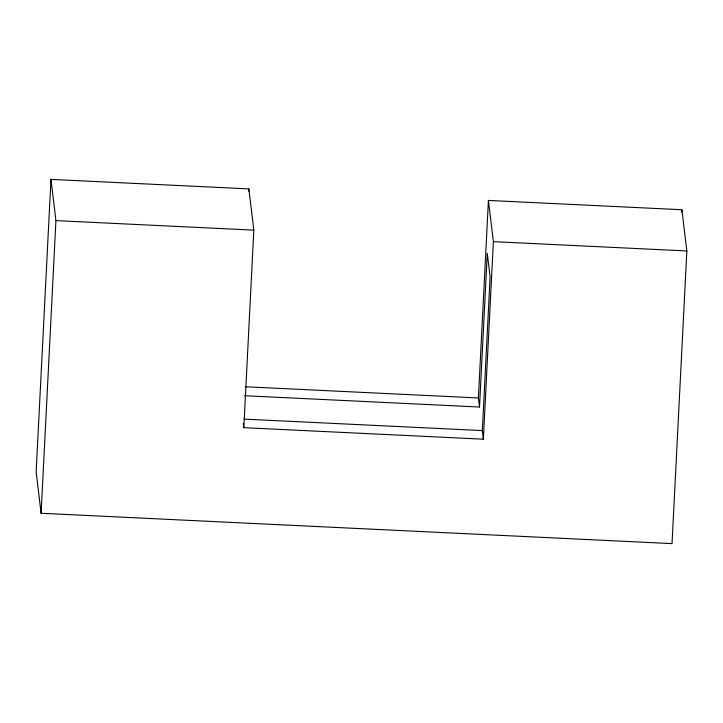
<?xml version="1.0" encoding="UTF-8"?>
<svg xmlns="http://www.w3.org/2000/svg" width="723" height="723" viewBox="0 0 723 723"><rect width="100%" height="100%" fill="white"/><g stroke="black" fill="none" stroke-linecap="round" stroke-linejoin="round"><path stroke-width="1.08" d="M488.414 200.425L493.375 241.654L483.362 439.195L243.823 427.673L253.827 230.131L248.875 188.902L50.971 179.385L36.15 472.038L41.103 513.267L672.029 543.615L686.85 250.962L681.897 209.733L488.414 200.425L478.409 397.966L479.503 407.022L244.455 395.725M41.103 513.267L55.933 220.614L50.971 179.385M248.757 191.152L248.875 188.902M479.503 407.022L487.284 253.384L490.113 276.936L482.331 430.583L483.362 439.195M681.78 211.984L681.897 209.733M55.933 220.614L253.827 230.131M493.375 241.654L686.85 250.962M245.612 386.769L478.409 397.966M243.913 419.114L482.331 430.583M243.308 423.371L243.823 427.673"/></g></svg>
